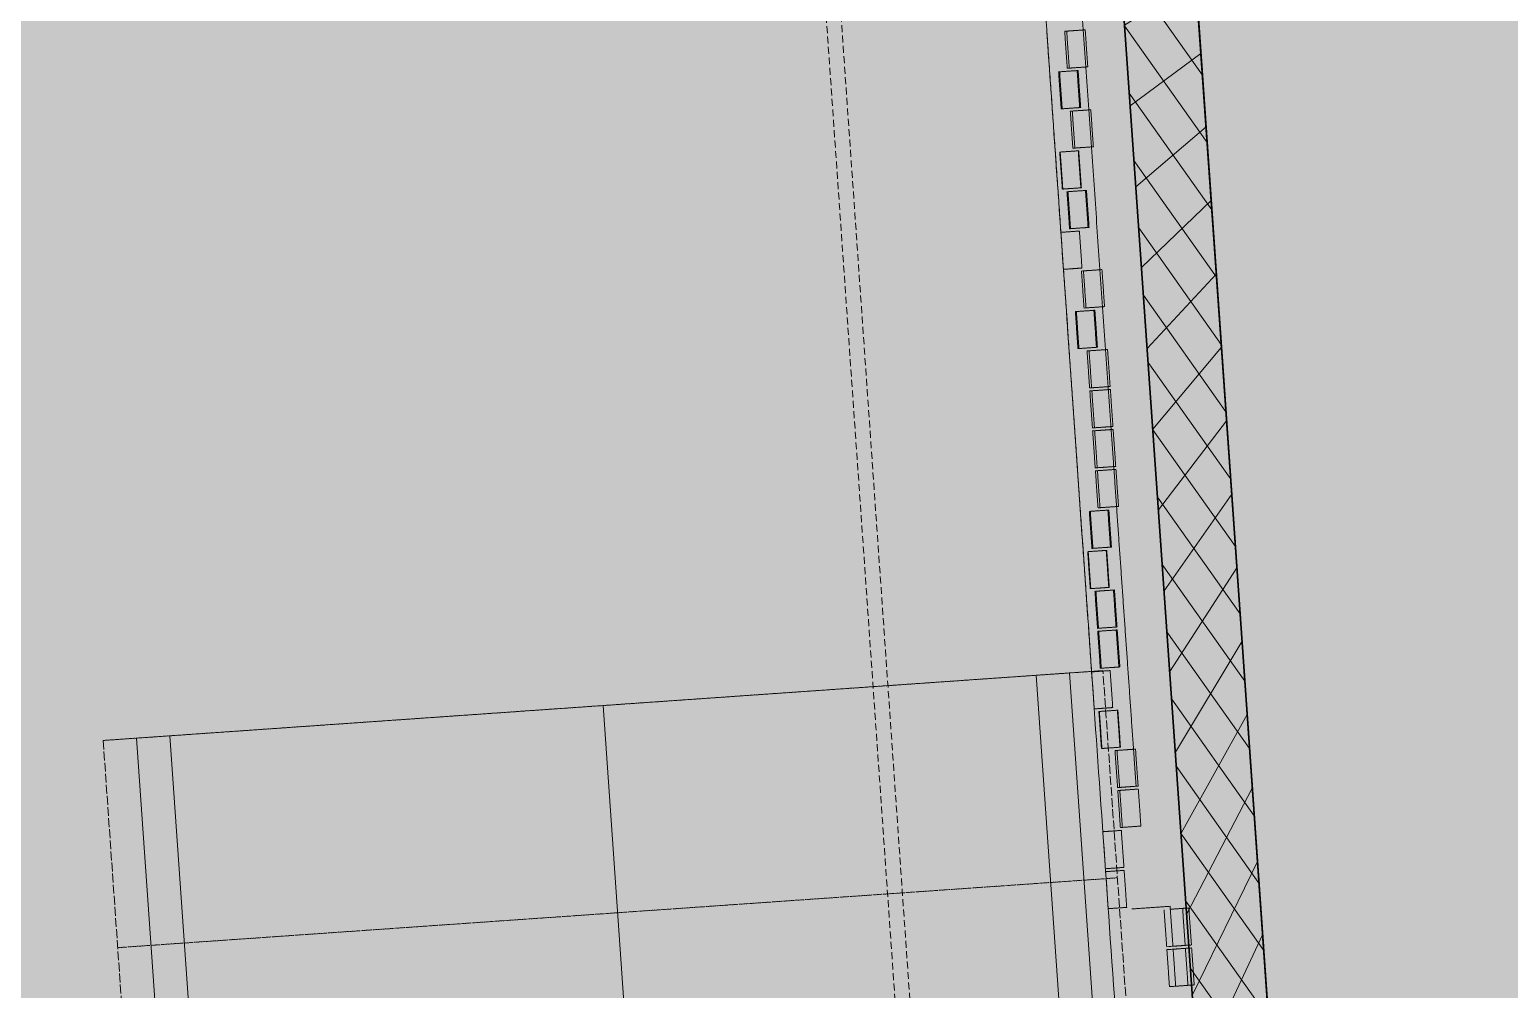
# Model space of a CAD drawing. Header units: millimetres. Extents: x 833941507 to 1669051331, y 817666127 to 1636299673.
# Drawn here: x 834533273 to 834535267, y 817981020 to 817982314 of the extents above; entities that cross this region are included whole.
import ezdxf

# ---------------------------------------------------------------- set-up
doc = ezdxf.new("R2010")
doc.units = ezdxf.units.MM
doc.header["$LTSCALE"] = 3
for name, pattern in [('3A35X-MADL-P-LT-B01-0$0$ACAD_ISO02W033', [5, 4, -1]), ('B0606', [0.7813, 0.39065, -0.39065]), ('B0703', [4.6875, 3.125, -1.5625])]:
    doc.linetypes.add(name, pattern=pattern)
for name, color, linetype, lineweight in [('Hatch (LTC&CB)', 252, 'Continuous', 35), ('UAJ-22INWA', 6, 'Continuous', 35), ('UAJ-22INWA-a', 1, 'Continuous', 13), ('UAJ-22INWA-h', 251, 'Continuous', 9), ('UAJ-23FLOR-h', 251, 'Continuous', 9), ('UAJ-24STAI', 8, 'Continuous', 35), ('UAJ-24STAI-a', 9, '3A35X-MADL-P-LT-B01-0$0$ACAD_ISO02W033', 13), ('UAJ-24STAI-d', 7, 'Continuous', 5), ('UAJ-24STAI-z', 8, 'B0606', 9), ('UAJ-25CEIL-z', 8, 'B0703', 9), ('UAJ-34RAIL-a', 1, 'Continuous', 13), ('UAJ-34RAIL-c', 254, 'Continuous', 9)]:
    doc.layers.add(name, color=color, linetype=linetype, lineweight=lineweight)

# ---------------------------------------------------------------- blocks, each defined once
blk = doc.blocks.new('*U418')
at = {"layer": 'UAJ-34RAIL-c'}
h = blk.add_hatch(color=256, dxfattribs=at)
h.dxf.hatch_style = 1
h.paths.add_polyline_path([(1951.480577065387, 1305.000000000052), (1.13686837721616e-13, 1305), (5.684341886080801e-13, 1260), (1963.53829072478, 1260.000000000052)])
h = blk.add_hatch(color=256, dxfattribs=at)
h.dxf.hatch_style = 1
h.paths.add_polyline_path([(2277.038845890439, 89.99999992077801), (1.13686837721616e-13, 90), (-1.13686837721616e-13, 45), (2289.096559549831, 44.99999992077804)])
at = {"layer": 'UAJ-24STAI-a'}
for points in [[(1939.422863405978, 1350.000000000052), (0, 1350), (0, 0), (2301.15427320924, -7.922196232357237e-08)], [(0, 0), (0, 1350)], [(280, 0), (280, 1350)]]:
    blk.add_lwpolyline(points, dxfattribs=at)
at = {"layer": 'UAJ-24STAI-d'}
blk.add_line((0, 675), (2060, 675), dxfattribs=at)
at = {"layer": 'UAJ-24STAI-z'}
for points in [[(0, 0), (0, 1350)], [(280, 0), (280, 1350)]]:
    blk.add_lwpolyline(points, dxfattribs=at)
at = {"layer": 'UAJ-34RAIL-a'}
for points in [[(1963.53829072478, 1260.000000000052), (5.684341886080801e-13, 1260), (1.13686837721616e-13, 1305), (1951.480577065379, 1305.000000000052)], [(2289.09655954984, 44.99999992077804), (-1.13686837721616e-13, 45), (1.13686837721616e-13, 90), (2277.038845890439, 89.99999992077801)]]:
    blk.add_lwpolyline(points, dxfattribs=at)
at = {"layer": 'UAJ-34RAIL-c'}
for points in [[(1951.480577065387, 1305.000000000052), (1.13686837721616e-13, 1305), (5.684341886080801e-13, 1260), (1963.53829072478, 1260.000000000052)], [(2277.038845890439, 89.99999992077801), (1.13686837721616e-13, 90), (-1.13686837721616e-13, 45), (2289.096559549831, 44.99999992077804)]]:
    blk.add_lwpolyline(points, close=True, dxfattribs=at)
blk = doc.blocks.new('*U321')
at = {"layer": 'UAJ-22INWA-h'}
h = blk.add_hatch(dxfattribs=at)
h.set_pattern_fill('AFWERK', color=256, scale=50)
h.set_pattern_definition([(45, (-100.000004362744, 21597.35257881587), (-50.00000133031198, 50.00000133031198), []), (135, (-100.000004362744, 21597.35257881587), (-50.00000133031198, -50.00000133031198), [])])
h.paths.add_polyline_path([(-1.28871053561852e-06, 10310.48723470713), (-1.047475961968303e-06, 12286.86534515463), (99.99999704517539, 12286.86534485661), (99.99999728077798, 10310.48723476674)])
at = {"layer": 'UAJ-22INWA'}
for p, q in [((-1.139698921347873e-06, 10310.48719569901), (-1.196487574001909e-06, 12286.86534663144)), ((99.99999711968115, 12286.86534687834), (99.99999726554799, 10314.16503513386))]:
    blk.add_line(p, q, dxfattribs=at)
for points in [[(2.409593435004354e-06, 12286.86534495897), (100.0000009790819, 12286.86534492321)], [(-1.28871053561852e-06, 10310.48723470713), (99.99999728077798, 10310.48723467137)]]:
    blk.add_lwpolyline(points, dxfattribs=at)
blk = doc.blocks.new('Finish Walls')
at = {"layer": 'UAJ-22INWA-a'}
for points, degree in [([(834534673.3671831, 817982586.9839125), (834534701.7503334, 817982180.9748033), (834534730.1334839, 817981774.9656941)], 2), ([(834534667.5361154, 817982311.9075619), (834534668.9192497, 817982312.0042536), (834534669.9480977, 817982312.076178), (834534670.2266614, 817982312.0956517)], 3), ([(834534671.0229889, 817982262.029293), (834534669.2795522, 817982286.9684274), (834534667.5361154, 817982311.9075619)], 2), ([(834534695.1657959, 817982313.8390884), (834534682.6962286, 817982312.9673702), (834534670.2266614, 817982312.0956517)], 2), ([(834534673.713535, 817982262.2173828), (834534671.9700981, 817982287.1565173), (834534670.2266614, 817982312.0956517)], 2), ([(834534698.6526694, 817982263.9608195), (834534696.9092326, 817982288.899954), (834534695.1657959, 817982313.8390884)], 2), ([(834534659.3311543, 817982257.2021818), (834534660.0227541, 817982257.25053), (834534660.5371991, 817982257.2864935), (834534660.6764807, 817982257.2962304)], 3), ([(834534662.8180279, 817982207.3239129), (834534661.074591, 817982232.2630473), (834534659.3311543, 817982257.2021818)], 2), ([(834534685.6156151, 817982259.0396672), (834534673.1460478, 817982258.1679488), (834534660.6764807, 817982257.2962304)], 2), ([(834534664.1633542, 817982207.4179615), (834534662.4199173, 817982232.357096), (834534660.6764807, 817982257.2962304)], 2), ([(834534673.713535, 817982262.2173828), (834534673.4349712, 817982262.197909), (834534672.4061232, 817982262.1259847), (834534671.0229889, 817982262.029293)], 3), ([(834534673.713535, 817982262.2173828), (834534686.1831021, 817982263.0891012), (834534698.6526694, 817982263.9608195)], 2), ([(834534687.7571623, 817982209.0673497), (834534686.0137255, 817982234.0064842), (834534684.2702888, 817982258.9456186)], 2), ([(834534689.1024886, 817982209.1613983), (834534687.3590518, 817982234.1005328), (834534685.6156151, 817982259.0396672)], 2), ([(834534664.1633542, 817982207.4179615), (834534664.0240726, 817982207.4082247), (834534663.5096276, 817982207.372261), (834534662.8180279, 817982207.3239129)], 3), ([(834534664.1633542, 817982207.4179615), (834534676.6329213, 817982208.2896799), (834534689.1024886, 817982209.1613983)], 2), ([(834534675.0677623, 817982204.170501), (834534676.4508965, 817982204.2671927), (834534677.4797446, 817982204.339117), (834534677.7583082, 817982204.3585908)], 3), ([(834534678.5546358, 817982154.292232), (834534676.811199, 817982179.2313665), (834534675.0677623, 817982204.170501)], 2), ([(834534702.6974427, 817982206.1020275), (834534690.2278755, 817982205.2303091), (834534677.7583082, 817982204.3585908)], 2), ([(834534681.2451817, 817982154.4803219), (834534679.501745, 817982179.4194564), (834534677.7583082, 817982204.3585908)], 2), ([(834534706.1843162, 817982156.2237586), (834534704.4408795, 817982181.162893), (834534702.6974427, 817982206.1020275)], 2), ([(834534681.2451817, 817982154.4803219), (834534693.714749, 817982155.3520402), (834534706.1843162, 817982156.2237586)], 2), ([(834534660.8774089, 817982149.0466961), (834534661.2232128, 817982149.0708704), (834534661.4804379, 817982149.0888524), (834534661.5500786, 817982149.0937208)], 3), ([(834534664.3642824, 817982099.1684271), (834534662.6208456, 817982124.1075616), (834534660.8774089, 817982149.0466961)], 2), ([(834534686.4892131, 817982150.8371576), (834534674.0196459, 817982149.9654392), (834534661.5500786, 817982149.0937208)], 2), ([(834534665.0369521, 817982099.215452), (834534663.2935154, 817982124.1545864), (834534661.5500786, 817982149.0937208)], 2), ([(834534681.2451817, 817982154.4803219), (834534680.9666181, 817982154.4608481), (834534679.93777, 817982154.3889238), (834534678.5546358, 817982154.292232)], 3), ([(834534689.3034168, 817982100.9118639), (834534687.55998, 817982125.8509984), (834534685.8165433, 817982150.7901329)], 2), ([(834534689.9760866, 817982100.9588886), (834534688.2326499, 817982125.8980231), (834534686.4892131, 817982150.8371576)], 2), ([(834534665.0369521, 817982099.215452), (834534664.9673114, 817982099.2105834), (834534664.7100863, 817982099.1926014), (834534664.3642824, 817982099.1684271)], 3), ([(834534665.0369521, 817982099.215452), (834534677.5065194, 817982100.0871702), (834534689.9760866, 817982100.9588886)], 2), ([(834534670.6286244, 817982095.5965904), (834534671.3202243, 817982095.6449386), (834534671.8346692, 817982095.6809022), (834534671.9739509, 817982095.690639)], 3), ([(834534674.115498, 817982045.7183214), (834534672.3720613, 817982070.6574559), (834534670.6286244, 817982095.5965904)], 2), ([(834534696.9130853, 817982097.4340758), (834534684.443518, 817982096.5623574), (834534671.9739509, 817982095.690639)], 2), ([(834534675.4608244, 817982045.8123701), (834534673.7173876, 817982070.7515045), (834534671.9739509, 817982095.690639)], 2), ([(834534699.0546324, 817982047.4617583), (834534697.3111957, 817982072.4008927), (834534695.5677589, 817982097.3400272)], 2), ([(834534700.3999588, 817982047.5558069), (834534698.656522, 817982072.4949414), (834534696.9130853, 817982097.4340758)], 2), ([(834534687.3627979, 817982042.6346471), (834534674.8932306, 817982041.7629287), (834534662.4236634, 817982040.8912103)], 2), ([(834534665.9105369, 817981991.0129414), (834534664.1671001, 817982015.9520758), (834534662.4236634, 817982040.8912103)], 2), ([(834534675.4608244, 817982045.8123701), (834534675.3215429, 817982045.8026333), (834534674.8070978, 817982045.7666696), (834534674.115498, 817982045.7183214)], 3), ([(834534675.4608244, 817982045.8123701), (834534687.9303916, 817982046.6840885), (834534700.3999588, 817982047.5558069)], 2), ([(834534690.8496714, 817981992.7563782), (834534689.1062346, 817982017.6955127), (834534687.3627979, 817982042.6346471)], 2), ([(834534665.9105369, 817981991.0129414), (834534678.3801041, 817981991.8846598), (834534690.8496714, 817981992.7563782)], 2), ([(834534690.1310558, 817981988.6963792), (834534691.5141901, 817981988.7930708), (834534692.5430381, 817981988.8649952), (834534692.8216019, 817981988.8844689)], 3), ([(834534693.6179293, 817981938.8181102), (834534691.8744926, 817981963.7572447), (834534690.1310558, 817981988.6963792)], 2), ([(834534717.7607362, 817981990.6279057), (834534705.291169, 817981989.7561873), (834534692.8216019, 817981988.8844689)], 2), ([(834534696.3084754, 817981939.0062), (834534694.5650386, 817981963.9453344), (834534692.8216019, 817981988.8844689)], 2), ([(834534721.2476099, 817981940.7496368), (834534719.504173, 817981965.6887712), (834534717.7607362, 817981990.6279057)], 2), ([(834534708.2105554, 817981935.8284844), (834534695.7409883, 817981934.956766), (834534683.271421, 817981934.0850477)], 2), ([(834534696.3084754, 817981939.0062), (834534696.0299116, 817981938.9867263), (834534695.0010636, 817981938.9148018), (834534693.6179293, 817981938.8181102)], 3), ([(834534696.3084754, 817981939.0062), (834534708.7780426, 817981939.8779184), (834534721.2476099, 817981940.7496368)], 2), ([(834534710.3521026, 817981885.8561668), (834534708.608666, 817981910.7953013), (834534706.8652291, 817981935.7344358)], 2), ([(834534711.697429, 817981885.9502155), (834534709.9539922, 817981910.8893499), (834534708.2105554, 817981935.8284844)], 2), ([(834534681.9260947, 817981933.9909991), (834534682.6176945, 817981934.0393472), (834534683.1321394, 817981934.0753108), (834534683.271421, 817981934.0850477)], 3), ([(834534685.4129682, 817981884.1127301), (834534683.6695315, 817981909.0518646), (834534681.9260947, 817981933.9909991)], 2), ([(834534686.7582945, 817981884.2067788), (834534685.0148578, 817981909.1459132), (834534683.271421, 817981934.0850477)], 2), ([(834534686.7582945, 817981884.2067788), (834534686.619013, 817981884.1970419), (834534686.104568, 817981884.1610782), (834534685.4129682, 817981884.1127301)], 3), ([(834534686.7582945, 817981884.2067788), (834534699.2278618, 817981885.078497), (834534711.697429, 817981885.9502155)], 2), ([(834534697.6627027, 817981880.9593183), (834534699.0458368, 817981881.0560099), (834534700.074685, 817981881.1279343), (834534700.3532486, 817981881.147408)], 3), ([(834534701.1495762, 817981831.0810493), (834534699.4061394, 817981856.0201838), (834534697.6627027, 817981880.9593183)], 2), ([(834534725.2923831, 817981882.8908448), (834534712.8228159, 817981882.0191264), (834534700.3532486, 817981881.147408)], 2), ([(834534703.8401221, 817981831.269139), (834534702.0966854, 817981856.2082735), (834534700.3532486, 817981881.147408)], 2), ([(834534728.7792566, 817981833.0125759), (834534727.0358199, 817981857.9517103), (834534725.2923831, 817981882.8908448)], 2), ([(834534703.8401221, 817981831.269139), (834534703.5615585, 817981831.2496654), (834534702.5327104, 817981831.1777409), (834534701.1495762, 817981831.0810493)], 3), ([(834534701.428526, 817981827.0907878), (834534702.8116603, 817981827.1874795), (834534703.8405083, 817981827.2594038), (834534704.119072, 817981827.2788776)], 3), ([(834534704.9153996, 817981777.2125188), (834534703.1719627, 817981802.1516533), (834534701.428526, 817981827.0907878)], 2), ([(834534703.8401221, 817981831.269139), (834534716.3096894, 817981832.1408575), (834534728.7792566, 817981833.0125759)], 2), ([(834534729.0582064, 817981829.0223143), (834534716.5886393, 817981828.1505959), (834534704.119072, 817981827.2788776)], 2), ([(834534707.6059455, 817981777.4006087), (834534705.8625088, 817981802.3397431), (834534704.119072, 817981827.2788776)], 2), ([(834534732.54508, 817981779.1440454), (834534730.8016433, 817981804.0831798), (834534729.0582064, 817981829.0223143)], 2), ([(834534707.6059455, 817981777.4006087), (834534707.3273818, 817981777.3811349), (834534706.2985338, 817981777.3092105), (834534704.9153996, 817981777.2125188)], 3), ([(834534707.6059455, 817981777.4006087), (834534720.0755128, 817981778.272327), (834534732.54508, 817981779.1440454)], 2), ([(834534705.1943494, 817981773.2222573), (834534706.5774837, 817981773.318949), (834534707.6063317, 817981773.3908733), (834534707.8848954, 817981773.4103471)], 3), ([(834534708.6812229, 817981723.3439883), (834534706.9377862, 817981748.2831228), (834534705.1943494, 817981773.2222573)], 2), ([(834534732.8240299, 817981775.1537838), (834534720.3544626, 817981774.2820655), (834534707.8848954, 817981773.4103471)], 2), ([(834534711.371769, 817981723.5320781), (834534709.6283321, 817981748.4712126), (834534707.8848954, 817981773.4103471)], 2), ([(834534733.6203574, 817981725.0874251), (834534731.8769207, 817981750.0265596), (834534730.1334839, 817981774.9656941)], 2), ([(834534736.3109034, 817981725.275515), (834534734.5674666, 817981750.2146494), (834534732.8240299, 817981775.1537838)], 2), ([(834534711.371769, 817981723.5320781), (834534711.0932052, 817981723.5126045), (834534710.0643572, 817981723.44068), (834534708.6812229, 817981723.3439883)], 3), ([(834534708.9601728, 817981719.3537269), (834534710.343307, 817981719.4504185), (834534711.3721551, 817981719.5223429), (834534711.6507188, 817981719.5418166)], 3), ([(834534712.4470463, 817981669.4754579), (834534710.7036096, 817981694.4145924), (834534708.9601728, 817981719.3537269)], 2), ([(834534711.371769, 817981723.5320781), (834534723.8413361, 817981724.4037966), (834534736.3109034, 817981725.275515)], 2), ([(834534736.5898533, 817981721.2852534), (834534724.120286, 817981720.413535), (834534711.6507188, 817981719.5418166)], 2), ([(834534715.1375923, 817981669.6635476), (834534713.3941555, 817981694.6026821), (834534711.6507188, 817981719.5418166)], 2), ([(834534733.6203574, 817981725.0874251), (834534746.9402143, 817981534.5524378), (834534760.260071, 817981344.0174503)], 2), ([(834534740.0767268, 817981671.4069844), (834534738.33329, 817981696.3461189), (834534736.5898533, 817981721.2852534)], 2), ([(834534700.7552117, 817981664.6483468), (834534701.4468114, 817981664.6966949), (834534701.9612565, 817981664.7326585), (834534702.100538, 817981664.7423954)], 3), ([(834534704.2420852, 817981614.7700778), (834534702.4986484, 817981639.7092123), (834534700.7552117, 817981664.6483468)], 2), ([(834534727.0396725, 817981666.4858321), (834534714.5701052, 817981665.6141137), (834534702.100538, 817981664.7423954)], 2), ([(834534705.5874115, 817981614.8641264), (834534703.8439747, 817981639.8032609), (834534702.100538, 817981664.7423954)], 2), ([(834534715.1375923, 817981669.6635476), (834534714.8590286, 817981669.644074), (834534713.8301805, 817981669.5721496), (834534712.4470463, 817981669.4754579)], 3), ([(834534715.1375923, 817981669.6635476), (834534727.6071595, 817981670.535266), (834534740.0767268, 817981671.4069844)], 2), ([(834534729.1812197, 817981616.5135145), (834534727.4377829, 817981641.452649), (834534725.6943462, 817981666.3917835)], 2), ([(834534730.526546, 817981616.6075631), (834534728.7831092, 817981641.5466976), (834534727.0396725, 817981666.4858321)], 2), ([(834534705.5874115, 817981614.8641264), (834534718.0569787, 817981615.7358449), (834534730.526546, 817981616.6075631)], 2), ([(834534698.5356427, 817981610.3613914), (834534698.8814468, 817981610.3855658), (834534699.1386719, 817981610.4035478), (834534699.2083126, 817981610.4084163)], 3), ([(834534702.0225163, 817981560.4831225), (834534700.2790796, 817981585.422257), (834534698.5356427, 817981610.3613914)], 2), ([(834534724.1474471, 817981612.151853), (834534711.6778798, 817981611.2801346), (834534699.2083126, 817981610.4084163)], 2), ([(834534702.6951861, 817981560.5301473), (834534700.9517493, 817981585.4692818), (834534699.2083126, 817981610.4084163)], 2), ([(834534705.5874115, 817981614.8641264), (834534705.44813, 817981614.8543895), (834534704.933685, 817981614.8184259), (834534704.2420852, 817981614.7700778)], 3), ([(834534726.9616507, 817981562.2265593), (834534725.218214, 817981587.1656938), (834534723.4747772, 817981612.1048282)], 2), ([(834534727.6343206, 817981562.273584), (834534725.8908838, 817981587.2127185), (834534724.1474471, 817981612.151853)], 2), ([(834534702.6951861, 817981560.5301473), (834534702.6255454, 817981560.5252788), (834534702.3683203, 817981560.5072968), (834534702.0225163, 817981560.4831225)], 3), ([(834534702.6951861, 817981560.5301473), (834534715.1647533, 817981561.4018657), (834534727.6343206, 817981562.273584)], 2), ([(834534708.2868584, 817981556.9112858), (834534708.9784583, 817981556.959634), (834534709.4929032, 817981556.9955976), (834534709.6321847, 817981557.0053345)], 3), ([(834534711.773732, 817981507.0330169), (834534710.0302953, 817981531.9721513), (834534708.2868584, 817981556.9112858)], 2), ([(834534734.5713192, 817981558.7487712), (834534722.101752, 817981557.8770528), (834534709.6321847, 817981557.0053345)], 2), ([(834534713.1190583, 817981507.1270655), (834534711.3756216, 817981532.0662), (834534709.6321847, 817981557.0053345)], 2), ([(834534736.7128664, 817981508.7764536), (834534734.9694297, 817981533.7155881), (834534733.2259929, 817981558.6547226)], 2), ([(834534738.0581927, 817981508.8705022), (834534736.314756, 817981533.8096367), (834534734.5713192, 817981558.7487712)], 2), ([(834534713.1190583, 817981507.1270655), (834534712.9797767, 817981507.1173286), (834534712.4653318, 817981507.081365), (834534711.773732, 817981507.0330169)], 3), ([(834534712.0526818, 817981503.0427554), (834534712.7442816, 817981503.0911034), (834534713.2587266, 817981503.1270671), (834534713.3980082, 817981503.136804)], 3), ([(834534715.5395554, 817981453.1644864), (834534713.7961186, 817981478.1036209), (834534712.0526818, 817981503.0427554)], 2), ([(834534713.1190583, 817981507.1270655), (834534725.5886256, 817981507.9987838), (834534738.0581927, 817981508.8705022)], 2), ([(834534738.3371427, 817981504.8802407), (834534725.8675754, 817981504.0085224), (834534713.3980082, 817981503.136804)], 2), ([(834534716.8848817, 817981453.258535), (834534715.1414449, 817981478.1976695), (834534713.3980082, 817981503.136804)], 2), ([(834534740.4786898, 817981454.9079231), (834534738.7352531, 817981479.8470576), (834534736.9918163, 817981504.786192)], 2), ([(834534741.8240162, 817981455.0019718), (834534740.0805794, 817981479.9411062), (834534738.3371427, 817981504.8802407)], 2), ([(834534728.7868552, 817981450.080812), (834534716.3172879, 817981449.2090936), (834534703.8477207, 817981448.3373753)], 2), ([(834534707.3345942, 817981398.4591063), (834534705.5911574, 817981423.3982408), (834534703.8477207, 817981448.3373753)], 2), ([(834534716.8848817, 817981453.258535), (834534716.7456002, 817981453.2487981), (834534716.2311552, 817981453.2128345), (834534715.5395554, 817981453.1644864)], 3), ([(834534716.8848817, 817981453.258535), (834534729.3544489, 817981454.1302534), (834534741.8240162, 817981455.0019718)], 2), ([(834534732.2737287, 817981400.202543), (834534730.5302919, 817981425.1416775), (834534728.7868552, 817981450.080812)], 2), ([(834534707.3345942, 817981398.4591063), (834534719.8041614, 817981399.3308247), (834534732.2737287, 817981400.202543)], 2), ([(834534713.5989363, 817981394.8872696), (834534713.9447404, 817981394.911444), (834534714.2019655, 817981394.929426), (834534714.2716062, 817981394.9342943)], 3), ([(834534717.08581, 817981345.0090007), (834534715.3423731, 817981369.9481351), (834534713.5989363, 817981394.8872696)], 2), ([(834534739.2107407, 817981396.6777312), (834534726.7411734, 817981395.8060127), (834534714.2716062, 817981394.9342943)], 2), ([(834534717.7584797, 817981345.0560254), (834534716.015043, 817981369.9951599), (834534714.2716062, 817981394.9342943)], 2), ([(834534742.0249444, 817981346.7524375), (834534740.2815076, 817981371.6915718), (834534738.5380708, 817981396.6307063)], 2), ([(834534742.6976142, 817981346.7994622), (834534740.9541774, 817981371.7385967), (834534739.2107407, 817981396.6777312)], 2), ([(834534717.7584797, 817981345.0560254), (834534717.688839, 817981345.051157), (834534717.4316139, 817981345.033175), (834534717.08581, 817981345.0090007)], 3), ([(834534717.7584797, 817981345.0560254), (834534730.228047, 817981345.9277438), (834534742.6976142, 817981346.7994622)], 2), ([(834534735.3209368, 817981342.2740136), (834534736.704071, 817981342.3707052), (834534737.7329191, 817981342.4426297), (834534738.0114828, 817981342.4621034)], 3), ([(834534738.8078103, 817981292.3957447), (834534737.0643736, 817981317.3348792), (834534735.3209368, 817981342.2740136)], 2), ([(834534762.9506173, 817981344.2055402), (834534750.48105, 817981343.3338218), (834534738.0114828, 817981342.4621034)], 2), ([(834534741.4983563, 817981292.5838344), (834534739.7549195, 817981317.5229689), (834534738.0114828, 817981342.4621034)], 2), ([(834534763.7469448, 817981294.1391814), (834534762.0035081, 817981319.0783159), (834534760.2600713, 817981344.0174503)], 2), ([(834534766.4374908, 817981294.3272712), (834534764.694054, 817981319.2664057), (834534762.9506173, 817981344.2055402)], 2), ([(834534741.4983563, 817981292.5838344), (834534741.2197926, 817981292.5643607), (834534740.1909446, 817981292.4924364), (834534738.8078103, 817981292.3957447)], 3), ([(834534739.0867603, 817981288.4054831), (834534740.4698945, 817981288.5021749), (834534741.4987426, 817981288.5740992), (834534741.7773062, 817981288.593573)], 3), ([(834534742.5736338, 817981238.5272142), (834534740.830197, 817981263.4663486), (834534739.0867603, 817981288.4054831)], 2), ([(834534741.4983563, 817981292.5838344), (834534753.9679235, 817981293.4555528), (834534766.4374908, 817981294.3272712)], 2), ([(834534766.7164407, 817981290.3370097), (834534754.2468735, 817981289.4652913), (834534741.7773062, 817981288.593573)], 2), ([(834534745.2641797, 817981238.715304), (834534743.520743, 817981263.6544385), (834534741.7773062, 817981288.593573)], 2), ([(834534770.2033142, 817981240.4587407), (834534768.4598775, 817981265.3978752), (834534766.7164407, 817981290.3370097)], 2), ([(834534745.2641797, 817981238.715304), (834534744.9856161, 817981238.6958302), (834534743.956768, 817981238.6239059), (834534742.5736338, 817981238.5272142)], 3), ([(834534745.2641797, 817981238.715304), (834534757.733747, 817981239.5870224), (834534770.2033142, 817981240.4587407)], 2), ([(834534743.850149, 817981234.6066902), (834534731.3805817, 817981233.7349718), (834534718.9110146, 817981232.8632534)], 2), ([(834534722.3978881, 817981182.9849844), (834534720.6544513, 817981207.9241189), (834534718.9110146, 817981232.8632534)], 2), ([(834534747.3370225, 817981184.7284212), (834534745.5935857, 817981209.6675557), (834534743.850149, 817981234.6066902)], 2), ([(834534722.3978881, 817981182.9849844), (834534734.8674552, 817981183.8567028), (834534747.3370225, 817981184.7284212)], 2), ([(834534722.3980186, 817981182.9831173), (834534722.5374283, 817981180.9889202), (834534722.6768379, 817981178.994723)], 2), ([(834534747.6159724, 817981180.7381597), (834534735.1464052, 817981179.8664414), (834534722.6768379, 817981178.994723)], 2), ([(834534726.1637114, 817981129.116454), (834534724.4202747, 817981154.0555885), (834534722.6768379, 817981178.994723)], 2), ([(834534751.1028459, 817981130.8598907), (834534749.3594092, 817981155.7990252), (834534747.6159724, 817981180.7381597)], 2), ([(834534726.1637114, 817981129.116454), (834534738.6332787, 817981129.9881724), (834534751.1028459, 817981130.8598907)], 2), ([(834534733.0046109, 817981126.9664863), (834534732.9349701, 817981126.9616178), (834534732.6777451, 817981126.9436358), (834534732.331941, 817981126.9194615)], 3), ([(834534757.9437454, 817981128.709923), (834534783.75588, 817981130.5143892), (834534809.5680147, 817981132.3188554)], 2), ([(834534804.9297756, 817981077.8628165), (834534803.1863389, 817981102.8019509), (834534801.4429021, 817981127.7410854)], 2), ([(834534809.5680147, 817981132.3188554), (834534809.7074896, 817981130.3237246), (834534809.8469646, 817981128.3285939)], 2), ([(834534834.7860991, 817981130.0720307), (834534822.3165318, 817981129.2003123), (834534809.8469646, 817981128.3285939)], 2), ([(834534813.3338381, 817981078.4503249), (834534811.5904013, 817981103.3894594), (834534809.8469646, 817981128.3285939)], 2), ([(834534829.8689101, 817981079.6062533), (834534828.1254734, 817981104.5453877), (834534826.3820366, 817981129.4845222)], 2), ([(834534838.2729726, 817981080.1937617), (834534836.5295358, 817981105.1328962), (834534834.7860991, 817981130.0720307)], 2), ([(834534813.3338381, 817981078.4503249), (834534812.4633038, 817981078.3894678), (834534809.2496834, 817981078.1648111), (834534804.9297756, 817981077.8628165)], 3), ([(834534813.3338381, 817981078.4503249), (834534825.8034053, 817981079.3220433), (834534838.2729726, 817981080.1937617)], 2), ([(834534805.2087255, 817981073.872555), (834534809.5286332, 817981074.1745497), (834534812.7422537, 817981074.3992064), (834534813.612788, 817981074.4600633)], 3), ([(834534808.695599, 817981023.9942861), (834534806.9521623, 817981048.9334205), (834534805.2087255, 817981073.872555)], 2), ([(834534838.5519224, 817981076.2035002), (834534826.0823553, 817981075.3317817), (834534813.612788, 817981074.4600633)], 2), ([(834534817.0996615, 817981024.5817945), (834534815.3562248, 817981049.520929), (834534813.612788, 817981074.4600633)], 2), ([(834534833.6347334, 817981025.7377228), (834534831.8912967, 817981050.6768572), (834534830.1478599, 817981075.6159917)], 2), ([(834534842.038796, 817981026.3252312), (834534840.2953593, 817981051.2643657), (834534838.5519224, 817981076.2035002)], 2), ([(834534817.0996615, 817981024.5817945), (834534816.2291272, 817981024.5209374), (834534813.0155067, 817981024.2962807), (834534808.695599, 817981023.9942861)], 3), ([(834534817.0996615, 817981024.5817945), (834534829.5692288, 817981025.4535128), (834534842.038796, 817981026.3252312)], 2)]:
    blk.add_open_spline(points, degree=degree, dxfattribs=at)
at = {"layer": 'UAJ-22INWA-h'}
for points in [[(834534572.0439017, 817983333.7359409), (834534594.6388421, 817983010.5247582), (834534767.5879437, 817980536.5601143)], [(834534643.3158364, 817982314.2206914), (834534652.8697499, 817982177.5559509), (834534662.4236634, 817982040.8912103)], [(834534665.9102983, 817981991.0163536), (834534684.8790095, 817981719.6768645), (834534703.8477207, 817981448.3373753)]]:
    blk.add_open_spline(points, degree=2, dxfattribs=at)
at = {"layer": 'UAJ-22INWA', "xscale": -1, "rotation": 3.998908661042605}
blk.add_blockref('*U321', (834535663.3818734, 817970662.2127002), dxfattribs=at)
blk = doc.blocks.new('LRR Curtain')
at = {"layer": 'UAJ-25CEIL-z', "linetype": 'B0703'}
for points in [[(-20980.06807148457, -65342.30061793327), (-20980.06752181053, -50292.30059480667, 0.4142135606798064), (-21490.06752026081, -49782.30059623718), (-35490.06815624237, -49782.30057275295, 0.4142135622750456), (-36000.06815767288, -50292.30057132244), (-36000.06819999218, -65342.30061769485)], [(-21000.06807148457, -65342.30061793327), (-21000.06752181053, -50292.30059468746, 0.4142135607387433), (-21490.06752038002, -49802.30059611797), (-35490.06815624237, -49802.30057275295, 0.4142135623230424), (-35980.06815779209, -50292.30057132244), (-35980.06819999218, -65342.30061769485)]]:
    blk.add_lwpolyline(points, format="xyb", dxfattribs=at)
blk = doc.blocks.new('LRR-B01-WALL FINISH')
blk.add_blockref('Finish Walls', (0, 0))
at = {"rotation": 3.998908525846276}
blk.add_blockref('LRR Curtain', (834551062.6266844, 818044341.9052756), dxfattribs=at)
blk = doc.blocks.new('GBP-LTC-LB01')
at = {"layer": 'UAJ-23FLOR-h'}
h = blk.add_hatch(dxfattribs=at)
h.set_pattern_fill('EARTH,_O', color=256, scale=180, angle=45.00000010501341)
h.set_pattern_definition([(48.99890852053534, (834576001.761157, 818046085.3420337), (-112.7268618952272, 1612.510668059984), [1143, -1143]), (48.99890852053534, (834575678.2791204, 818046366.5514973), (-112.7268618952272, 1612.510668059984), [1143, -1143]), (48.99890852053534, (834575354.7970834, 818046647.760961), (-112.7268618952272, 1612.510668059984), [1143, -1143]), (138.9989085205353, (834575340.7062259, 818046849.3247945), (-1612.510668059984, -112.7268618952272), [1143, -1143]), (138.9989085205353, (834575621.9156895, 818047172.8068315), (-1612.510668059984, -112.7268618952272), [1143, -1143]), (138.9989085205353, (834575903.1251531, 818047496.2888683), (-1612.510668059984, -112.7268618952272), [1143, -1143])])
h.paths.add_polyline_path([(834572173.0526648, 818200349.1682475), (834310583.7401848, 818182062.0839702), (834331502.2393942, 817882831.6918911), (834364939.6873164, 817885169.2259957), (834473095.7001734, 818011283.5998719), (834480533.7001572, 818020120.3998857), (834485095.050147, 818025709.5498941), (834491375.7001324, 818033618.9999057), (834497063.4001188, 818041012.999916), (834493145.8001142, 818043678.6999089), (834512788.5000582, 818074029.2499447), (834518712.4500408, 818083675.2499557), (834526231.3000174, 818096325.0999695), (834534646.0499907, 818111073.0499848), (834545955.9999523, 818131981.3000056), (834557204.5999117, 818154198.8000262), (834564039.9998856, 818168496.8000388), (834570941.1648417, 818183576.4266495), (834578367.7999997, 818200696.3)])
h.paths.add_polyline_path([(834382131.3063979, 817956469.9755309), (834418268.7298656, 817958996.0684958), (834422062.4129677, 817963855.9029621), (834428403.0430198, 817964299.3786768), (834467239.2037573, 818010695.5815835), (834466445.2064853, 818021738.794587), (834476097.7213831, 818035709.0329579), (834485267.1005058, 818048983.1978921), (834487014.8928652, 818051460.4309663), (834497268.3342452, 818067303.4232484), (834492893.3757939, 818129890.0851053), (834448056.5937514, 818126755.6608665), (834416896.5816393, 818105052.1136897), (834382061.3702741, 818080788.9948437), (834386167.4497714, 818022059.1642565), (834377588.3843737, 818021459.4669156)], flags=16)
edge = h.paths.add_edge_path(flags=16)
edge.add_line((834540292.2872467, 818142076.0699883), (834533466.3205868, 818141614.1342163))
edge.add_line((834533466.3205867, 818141614.1342163), (834523258.01233, 818143862.7104174))
edge.add_line((834523258.01233, 818143862.7104174), (834525896.867722, 818155838.9349334))
edge.add_arc((834558382.4304729, 818267025.4493066), 115835.0239163238, 237.2183980957774, 253.7131265722631, ccw=False)
edge.add_line((834495664.9154892, 818169638.2526121), (834498267.5884769, 818132356.9750829))
edge.add_line((834498267.5884771, 818132356.9750829), (834496346.4194225, 818130135.0090942))
edge.add_line((834496346.4194226, 818130135.0090942), (834492879.879452, 818129892.6713651))
edge.add_line((834492879.8794518, 818129892.6713651), (834494229.5832878, 818110587.6218635))
edge.add_line((834494229.5832882, 818110587.6218635), (834496326.133695, 818110708.3844534))
edge.add_line((834496326.1336946, 818110708.3844534), (834498420.2073777, 818080753.5549031))
edge.add_line((834498420.2073779, 818080753.5549031), (834498046.1188868, 818080727.4032354))
edge.add_line((834498046.118887, 818080727.4032354), (834498254.5151165, 818077746.3837949))
edge.add_line((834498254.5151162, 818077746.3837949), (834503061.0860548, 818078082.4001414))
edge.add_line((834503061.0860548, 818078082.4001414), (834504979.5219883, 818081212.101532))
edge.add_line((834504979.5219884, 818081212.101532), (834509429.0185915, 818088470.9260026))
edge.add_line((834509429.0185914, 818088470.9260026), (834515217.1570119, 818097913.5886871))
edge.add_line((834515217.157012, 818097913.5886871), (834526067.4346461, 818116415.5426326))
edge.add_line((834526067.4346461, 818116415.5426326), (834532489.1994565, 818127888.6839589))
edge.add_line((834532489.1994562, 818127888.6839589), (834534830.89787, 818132146.3035389))
edge.add_line((834534830.8978701, 818132146.3035389), (834540292.2872465, 818142076.0699883))
h = blk.add_hatch(dxfattribs=at)
h.set_pattern_fill('EARTH,_O', color=256, scale=180, angle=45.00000010501341)
h.set_pattern_definition([(45.00000010501341, (-1082349.699177861, 54794.90315568447), (-2.96267069188616e-06, 1616.446101792448), [1143, -1143]), (45.00000010501341, (-1082652.782822503, 55097.98679921505), (-2.96267069188616e-06, 1616.446101792448), [1143, -1143]), (45.00000010501341, (-1082955.866467144, 55401.07044274564), (-2.96267069188616e-06, 1616.446101792448), [1143, -1143]), (135.0000001050134, (-1082955.866467515, 55603.12620546969), (-1616.446101792448, -2.96267069188616e-06), [1143, -1143]), (135.0000001050134, (-1082652.782823984, 55906.20985011128), (-1616.446101792448, -2.96267069188616e-06), [1143, -1143]), (135.0000001050134, (-1082349.699180454, 56209.29349475286), (-1616.446101792448, -2.96267069188616e-06), [1143, -1143])])
h.paths.add_polyline_path([(834669469.2548146, 818015499.1701102), (834651080.8176275, 818014213.7929552), (834651091.333055, 818014066.030459), (834669479.7621983, 818015351.5226754)], flags=16)
edge = h.paths.add_edge_path()
edge.add_arc((834611763.613195, 818123015.0723449), 22001.28373588376, 94.00071865262937, 118.6886834190998)
edge.add_line((834601201.8916234, 818142315.5004095), (834593918.3367147, 818141228.3801512))
edge.add_arc((834611768.400262, 818123014.0298539), 25502.69251264854, 93.99715914630349, 134.4212748451599, ccw=False)
edge.add_line((834609990.6837641, 818148454.6872638), (834618164.3568528, 818149025.8389109))
edge.add_line((834618164.3568528, 818149025.8389109), (834618408.292444, 818145534.9100552))
edge.add_line((834618408.292444, 818145534.9100552), (834616365.4114578, 818145392.1596863))
edge.add_line((834616365.4114578, 818145392.1596863), (834616609.385029, 818141900.6873076))
edge.add_line((834616609.385029, 818141900.6873076), (834611621.5474902, 818141552.1522465))
edge.add_line((834611621.5474902, 818141552.1522465), (834611377.6128702, 818145043.0672039))
edge.add_line((834611377.6128702, 818145043.0672039), (834610228.6059371, 818144962.7428077))
h.paths.add_polyline_path([(834673232.9366938, 818197365.8783082), (834607546.4897544, 818192773.8917836), (834599172.4998745, 818174435.3001034), (834588349.0999149, 818152374.5000834), (834578621.5499489, 818133890.6500655), (834568418.2999822, 818115665.3000468), (834556456.700019, 818095618.300025), (834546606.4000474, 818080041.600007), (834532219.3000866, 818058623.7499806), (834523692.1501086, 818046595.7499651), (834515683.5001286, 818035708.4999502), (834508244.2001468, 818025929.8999366), (834500656.3001646, 818016266.0999228), (834489786.8001888, 818002934.0999027), (834483448.3002025, 817995421.2998908), (834478637.6002128, 817989841.6998823), (834458453.7502539, 817967379.2998452), (834441506.4997879, 817949096.357832), (834383075.7479855, 817886437.0757562), (834482026.687943, 817893354.5055006), (834551919.0356153, 817920008.6018127), (834634905.1297382, 817930637.1330649), (834634022.9972101, 817939309.3515325), (834633770.0685325, 817941795.8857912), (834633577.6912351, 817943687.0236263), (834508697.0405153, 817930983.6118022), (834507053.464672, 817930191.4384525), (834506409.4608335, 817939426.9553951), (834507656.9383341, 817945566.7269546), (834503417.0808368, 818006767.0327235), (834503064.3680854, 818011762.6720035), (834514052.9096247, 818025791.9353799), (834520784.6504849, 818034889.3491884), (834526318.8615147, 818042436.9444461), (834532381.6860782, 818050705.6283545), (834536345.7196504, 818056472.6778568), (834542258.4127678, 818065225.6191521), (834550405.86193, 818077286.9078631), (834561578.9964366, 818095001.9633045), (834574522.6610527, 818117080.0346472), (834587768.8781933, 818140310.2095475), (834609774.1305691, 818143594.9757913), (834610001.9653326, 818140335.8947712), (834634252.5395212, 818142031.4686226), (834636806.8958616, 818105492.469254), (834642791.4816118, 818105913.7478601), (834646278.5594581, 818056032.5832597), (834640293.170484, 818055614.1586573), (834643382.3380679, 818011424.9081372), (834641138.4146172, 818011267.9554363), (834645775.7848747, 817944927.8676329), (834639048.3570181, 817944243.5239328), (834640362.1165634, 817931328.1108725), (834651070.3910474, 817932706.91456), (834650587.6677916, 817936476.1291044), (834685105.7378002, 817940896.8578628), (834685588.4610578, 817937127.6433052), (834691373.7890701, 817937868.5701854)])
blk.add_blockref('LRR-B01-WALL FINISH', (0, 0))
at = {"layer": 'UAJ-24STAI', "rotation": 273.9989911471303}
blk.add_blockref('*U418', (834533372.3534602, 817981355.8744607), dxfattribs=at)
blk = doc.blocks.new('GBP-STR-B01-L2')
at = {"layer": 'UAJ-22INWA'}
blk.add_lwpolyline([(834535443.0791688, 817980982.4624798), (834534944.296479, 817980947.5937443), (834534788.769575, 817983172.341129), (834535287.5522645, 817983207.2098644)], close=True, dxfattribs=at)

msp = doc.modelspace()

# ---------------------------------------------------------------- hatches: boundary and pattern name
at = {"layer": 'Hatch (LTC&CB)'}
h = msp.add_hatch(dxfattribs=at)
h.set_pattern_fill('ANSI38', color=256, scale=100)
h.set_pattern_definition([(318.9998376927443, (834479093.7342951, 818230174.1493032), (208.2994204990571, 239.6197016519238), []), (48.99983769274426, (834479093.7342951, 818230174.1493032), (176.9791393461904, 687.5388238029047), [793.75, -476.25])])
edge = h.paths.add_edge_path()
edge.add_line((834601196.1932279, 818142314.5248821), (834603754.2640262, 818142696.3710381))
edge.add_line((834603754.2640262, 818142696.3710381), (834603901.899728, 818141707.3292294))
edge.add_line((834603901.899728, 818141707.3292294), (834603810.4683098, 818141693.6886882))
edge.add_arc((834611763.2944388, 818123016.3620529), 20299.99935169609, 113.0643579575305, 141.3575808429331)
edge.add_line((834595907.8101043, 818135692.8596053), (834595395.44903, 818135656.8608108))
edge.add_line((834595395.44903, 818135656.8608108), (834583111.7173193, 818114341.0318873))
edge.add_line((834583111.7173193, 818114341.0318873), (834578121.5842528, 818106513.8910732))
edge.add_line((834578121.5842528, 818106513.8910732), (834575731.6542978, 818102809.499759))
edge.add_line((834575731.6542978, 818102809.499759), (834574387.4489166, 818100725.9814435))
edge.add_line((834574387.4489166, 818100725.9814435), (834573113.9765022, 818098752.0992287))
edge.add_line((834573113.9765022, 818098752.0992287), (834573145.2547638, 818098730.6477773))
edge.add_line((834573145.2547638, 818098730.6477773), (834569989.114683, 818093770.2015171))
edge.add_line((834569989.114683, 818093770.2015171), (834566534.9997851, 818088385.676982))
edge.add_line((834566534.9997851, 818088385.676982), (834566514.0877519, 818088398.2967066))
edge.add_line((834566514.0877519, 818088398.2967066), (834558743.6087797, 818076256.6317656))
edge.add_line((834558743.6087797, 818076256.6317656), (834557653.4005865, 818074495.7072132))
edge.add_line((834557653.4005865, 818074495.7072132), (834553498.9169745, 818068288.5571573))
edge.add_line((834553498.9169745, 818068288.5571573), (834548580.861871, 818060932.1282293))
edge.add_line((834548580.861871, 818060932.1282293), (834544328.2635252, 818054726.3367485))
edge.add_line((834544328.2635252, 818054726.3367485), (834544332.1488035, 818054704.6644962))
edge.add_line((834544332.1488035, 818054704.6644962), (834540324.5978602, 818048716.6949816))
edge.add_line((834540324.5978602, 818048716.6949816), (834541041.3244038, 818048232.540333))
edge.add_line((834541041.3244038, 818048232.540333), (834540089.7288045, 818046823.8296406))
edge.add_line((834540089.7288045, 818046823.8296406), (834539737.5511322, 818047061.7285419))
edge.add_line((834539737.5511322, 818047061.7285419), (834533115.7546033, 818038377.7374016))
edge.add_line((834533115.7546033, 818038377.7374016), (834515220.9619001, 818015146.6305978))
edge.add_arc((834538026.0069846, 818000636.2612507), 27029.99999804167, 147.5322628657497, 176.1870880981713)
edge.add_line((834511055.837681, 818002433.7226919), (834511444.9861017, 817996891.2334589))
edge.add_line((834511444.9861017, 817996891.2334589), (834511474.1084727, 817996474.6528435))
edge.add_line((834511474.1084727, 817996474.6528435), (834508641.2167096, 817996276.6106825))
edge.add_line((834508641.2167096, 817996276.6106825), (834508910.6816144, 817992422.053122))
edge.add_line((834508910.6816144, 817992422.053122), (834511353.3752296, 817992955.9577066))
edge.add_line((834511353.3752296, 817992955.9577066), (834513357.6638721, 817964213.0085849))
edge.add_line((834513357.6638721, 817964213.0085849), (834513308.9477361, 817964209.6026397))
edge.add_line((834513308.9477361, 817964209.6026397), (834513879.4049544, 817955918.7523347))
edge.add_line((834513879.4049544, 817955918.7523347), (834514876.6139696, 817955988.4575205))
edge.add_line((834514876.6139696, 817955988.4575205), (834515053.0661077, 817953464.409199))
edge.add_arc((834528221.0653924, 817954382.9922421), 13199.99999874826, 183.9904169536054, 259.8372334186261)
edge.add_line((834525891.9897077, 817941390.0939349), (834525974.5254321, 817940578.7091386))
edge.add_line((834525974.5254321, 817940578.7091386), (834555356.336757, 817943567.4939791))
edge.add_line((834555356.336757, 817943567.4939791), (834594711.6949315, 817947570.8029128))
edge.add_line((834594711.6949315, 817947570.8029128), (834594754.1988673, 817947152.9591447))
edge.add_line((834594754.1988673, 817947152.9591447), (834616096.9028597, 817949323.9834652))
edge.add_line((834616096.9028597, 817949323.9834652), (834631854.2065201, 817950926.8492302))
edge.add_line((834631854.2065201, 817950926.8492302), (834631836.7081357, 817951177.1563083))
edge.add_line((834631836.7081357, 817951177.1563083), (834639760.382062, 817951731.0818821))
edge.add_line((834639760.382062, 817951731.0818821), (834640506.9704407, 817944391.5874598))
edge.add_line((834640506.9704407, 817944391.5874598), (834508703.5709968, 817930984.2761916))
edge.add_line((834508703.5709968, 817930984.2761916), (834508663.5146245, 817930982.1632618))
edge.add_line((834508663.5146245, 817930982.1632618), (834507053.4646711, 817930191.4384522))
edge.add_line((834507053.4646711, 817930191.4384522), (834506409.4608326, 817939426.9553951))
edge.add_line((834506409.4608326, 817939426.9553951), (834507674.9508276, 817945699.3234407))
edge.add_line((834507674.9508276, 817945699.3234407), (834503067.5031257, 818011766.6800821))
edge.add_line((834503067.5031257, 818011766.6800821), (834515005.9420724, 818027008.3036696))
edge.add_line((834515005.9420724, 818027008.3036696), (834526318.8603592, 818042436.9452374))
edge.add_line((834526318.8603592, 818042436.9452374), (834533248.4343333, 818051887.545926))
edge.add_line((834533248.4343333, 818051887.545926), (834545204.9352987, 818069586.3738981))
edge.add_line((834545204.9352987, 818069586.3738981), (834551695.4067936, 818079200.6226892))
edge.add_line((834551695.4067936, 818079200.6226892), (834551700.6621838, 818079300.5666262))
edge.add_line((834551700.6621838, 818079300.5666262), (834554860.111537, 818084257.5104706))
edge.add_line((834554860.111537, 818084257.5104706), (834556162.9385583, 818086301.5433419))
edge.add_line((834556162.9385583, 818086301.5433419), (834561579.1108731, 818095002.152886))
edge.add_line((834561579.1108731, 818095002.152886), (834564610.1881032, 818100023.5882319))
edge.add_line((834564610.1881032, 818100023.5882319), (834566711.8413072, 818103505.2825594))
edge.add_line((834566711.8413072, 818103505.2825594), (834567220.9571147, 818104369.6755948))
edge.add_line((834567220.9571147, 818104369.6755948), (834571219.8492384, 818111331.3275263))
edge.add_line((834571219.8492384, 818111331.3275263), (834579233.5847297, 818125278.3035975))
edge.add_line((834579233.5847297, 818125278.3035975), (834584805.1873057, 818135090.7915635))
edge.add_line((834584805.1873057, 818135090.7915635), (834587768.4359322, 818140310.1481816))
edge.add_line((834587768.4359322, 818140310.1481816), (834593953.3663634, 818141233.3798261))
edge.add_arc((834611682.4142298, 818123278.8372545), 25232.61257183928, 93.84603158733529, 134.6379365759465, ccw=False)
edge.add_line((834609989.9237372, 818148454.6235011), (834618164.07139, 818149025.8201461))
edge.add_line((834618164.07139, 818149025.8201461), (834618408.0113981, 818145534.900405))
edge.add_line((834618408.0113981, 818145534.900405), (834616365.1302586, 818145392.1522276))
edge.add_line((834616365.1302586, 818145392.1522276), (834616609.1098313, 818141900.6663029))
edge.add_line((834616609.1098313, 818141900.6663029), (834611621.272795, 818141552.1240568))
edge.add_line((834611621.272795, 818141552.1240568), (834611377.3331451, 818145043.038663))
edge.add_arc((834611845.1982398, 818122938.1113777), 22109.8780646978, 91.21252121934131, 118.7925777614652)
h = msp.add_hatch(color=256, dxfattribs=at)
h.dxf.hatch_style = 1
edge = h.paths.add_edge_path()
edge.add_line((834513358.8255653, 817964213.0958437), (834514805.289499, 817964314.2087176))
edge.add_line((834514805.289499, 817964314.2087176), (834514905.3200586, 817962883.3180938))
edge.add_line((834514905.3200586, 817962883.3180938), (834522015.978077, 817959924.652822))
edge.add_line((834522015.978077, 817959924.652822), (834527599.8251551, 817958234.8488646))
edge.add_line((834527599.8251551, 817958234.8488646), (834531627.4143353, 817957331.9568794))
edge.add_line((834531627.4143353, 817957331.9568794), (834538597.7298516, 817957185.7983224))
edge.add_line((834538597.7298516, 817957185.7983224), (834550283.8357514, 817958000.7096148))
edge.add_line((834550283.8357514, 817958000.7096148), (834576164.2493855, 817960699.3094033))
edge.add_arc((834571429.6622454, 818001700.8842118), 41274.02878520934, 276.5869590863181, 289.1047787767843)
edge.add_line((834584938.5161443, 817962700.1621864), (834585387.4425285, 817962731.4429674))
edge.add_line((834585387.4425285, 817962731.4429674), (834585119.4098338, 817966565.5387688))
edge.add_line((834585119.4098338, 817966565.5387688), (834584671.7451953, 817966534.2435784))
edge.add_line((834584671.7451953, 817966534.2435784), (834582845.2183245, 817993361.8909639))
edge.add_line((834582845.2183245, 817993361.8909639), (834584586.6638896, 817993483.6330193))
edge.add_line((834584586.6638896, 817993483.6330193), (834584565.213575, 817993788.1730142))
edge.add_line((834584565.213575, 817993788.1730142), (834583546.5970082, 817993716.9697903))
edge.add_line((834583546.5970082, 817993716.9697903), (834579511.6160775, 818051438.2750045))
edge.add_line((834579511.6160775, 818051438.2750045), (834571357.0710046, 818050868.2097193))
edge.add_line((834571357.0710046, 818050868.2097193), (834571728.4182211, 818045556.2424893))
edge.add_line((834571728.4182211, 818045556.2424893), (834551420.9984901, 818044136.5981159))
edge.add_line((834551420.9984901, 818044136.5981159), (834550915.3577757, 818053251.1485702))
edge.add_line((834550915.3577757, 818053251.1485702), (834550067.4300342, 818053191.871879))
edge.add_line((834550067.4300342, 818053191.871879), (834547980.3444077, 818050328.438814))
edge.add_line((834547980.3444077, 818050328.438814), (834547993.7177736, 818050137.13641))
edge.add_line((834547993.7177736, 818050137.13641), (834537098.7629538, 818035335.0755486))
edge.add_line((834537098.7629538, 818035335.0755486), (834533115.7546033, 818038377.7374016))
edge.add_line((834533115.7546033, 818038377.7374016), (834521762.7749052, 818023639.2440152))
edge.add_line((834521762.7749052, 818023639.2440152), (834515226.3537949, 818015153.6303818))
edge.add_arc((834538313.0684212, 818000540.4627358), 27322.90359548846, 147.6674701204294, 176.0266741615715)
edge.add_line((834511055.837681, 818002433.7226919), (834511474.1084727, 817996474.6528435))
edge.add_line((834511474.1084727, 817996474.6528435), (834508641.2167096, 817996276.6106824))
edge.add_line((834508641.2167096, 817996276.6106824), (834508910.6816144, 817992422.053122))
edge.add_line((834508910.6816144, 817992422.053122), (834511349.4456573, 817992955.0988119))
edge.add_line((834511349.4456573, 817992955.0988119), (834511354.850605, 817992876.5974088))
edge.add_line((834511354.850605, 817992876.5974088), (834513358.6562476, 817964213.0840075))
edge.add_line((834513358.6562476, 817964213.0840075), (834513358.8255653, 817964213.0958437))

# ---------------------------------------------------------------- block references
for name in ['GBP-LTC-LB01', 'GBP-STR-B01-L2']:
    msp.add_blockref(name, (0, 0))

doc.saveas('drawing.dxf')
